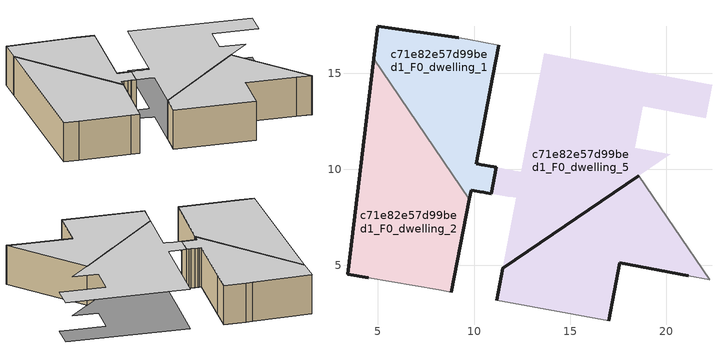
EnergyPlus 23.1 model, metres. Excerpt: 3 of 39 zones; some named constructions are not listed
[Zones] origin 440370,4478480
c71e82e57d99bed1_F0_dwelling_1
 floor ground (EU_floor_Construction): 10.89,8.73 11.15,10.09 11.02,10.12 10.85,10.15 10.56,10.2 10.39,10.23 10.26,10.25 10.12,10.28 10.97,14.85 11.28,16.46 9.67,16.76 9.21,16.84 4.97,17.44 4.77,15.75 9.76,8.43 9.85,8.91 10.01,8.88 10.3,8.83 10.52,8.8 10.6,8.78 z0
 wall outside (EU_wall_Construction): 4.77,15.75 4.97,17.44 9.21,16.84 / 11.28,16.46 10.97,14.85 10.12,10.28 10.26,10.25 10.39,10.23 10.56,10.2 10.85,10.15 11.02,10.12 11.15,10.09 10.89,8.73 10.6,8.78 10.52,8.8 10.3,8.83 10.01,8.88 9.85,8.91 9.76,8.43 z0:3
 wall adiabatic (EU_wall_Construction): 9.21,16.84 9.67,16.76 11.28,16.46 z0:3
 wall to c71e82e57d99bed1_F0_dwelling_2 (EU_wall_Construction): 9.76,8.43 4.77,15.75 z0:3
 ceiling to c71e82e57d99bed1_F1_dwelling_1 (EU_floor_Construction): 11.28,16.46 10.97,14.85 10.12,10.28 10.26,10.25 10.38,10.23 10.56,10.2 10.85,10.15 11.02,10.12 11.15,10.09 10.89,8.73 10.6,8.78 10.51,8.8 10.3,8.83 10.01,8.88 9.85,8.91 9.76,8.43 4.77,15.75 4.97,17.44 9.21,16.84 9.67,16.76 z3
c71e82e57d99bed1_F0_dwelling_2
 floor ground (EU_floor_Construction): 8.81,3.6 9.76,8.43 4.77,15.75 3.41,4.54 4.49,4.36 8.16,3.72 z0
 wall outside (EU_wall_Construction): 4.49,4.36 3.41,4.54 4.77,15.75 / 9.76,8.43 8.81,3.6 z0:3
 wall adiabatic (EU_wall_Construction): 8.81,3.6 8.16,3.72 4.49,4.36 z0:3
 ceiling to c71e82e57d99bed1_F1_dwelling_2 (EU_floor_Construction): 4.77,15.75 9.76,8.43 8.81,3.6 8.16,3.72 4.49,4.36 3.41,4.54 z3
c71e82e57d99bed1_F0_dwelling_5
 floor ground (EU_floor_Construction): 22.26,4.24 18.57,9.65 15.8,7.77 15.6,7.63 11.49,4.83 11.18,3.18 17.02,2.12 17.58,5.14 21.16,4.45 z0; 18.57,9.65 18.57,9.66 15.6,7.63 15.8,7.77 z0; 18.57,9.65 20.2,10.77 18.36,11.13 18.78,13.29 22.05,12.64 22.06,12.64 22.39,14.39 22.38,14.39 13.65,16.04 12.88,12.06 12.45,9.87 12.31,9.89 12.09,9.93 12.01,9.95 11.71,10 11.47,10.04 11.42,10.05 11.15,10.09 10.89,8.73 11.75,8.58 12.04,8.53 12.2,8.5 11.49,4.83 11.98,5.17 15.6,7.63 18.57,9.66 z0; 15.6,7.63 11.98,5.17 11.49,4.83 z0
 wall outside (EU_wall_Construction): 11.18,3.18 11.49,4.83 18.57,9.66 / 21.16,4.45 17.58,5.14 17.02,2.12 z0:3
 wall adiabatic (EU_wall_Construction): 17.02,2.12 11.18,3.18 z0:3
 wall to c71e82e57d99bed1_F0_dwelling_4 (EU_wall_Construction): 18.57,9.66 22.26,4.24 21.16,4.45 z0:3
 ceiling to c71e82e57d99bed1_F1_dwelling_5 (EU_floor_Construction): 18.57,9.66 18.57,9.65 15.8,7.77 15.6,7.63 z3; 22.38,14.39 22.39,14.39 22.06,12.64 22.05,12.64 18.78,13.29 18.36,11.13 20.2,10.77 18.57,9.65 18.57,9.66 15.6,7.63 11.98,5.17 11.49,4.83 12.2,8.5 12.04,8.53 11.75,8.58 10.89,8.73 11.15,10.09 11.42,10.05 11.47,10.04 11.71,10 12.01,9.95 12.09,9.93 12.31,9.89 12.45,9.87 12.88,12.06 13.65,16.04 z3; 18.57,9.65 22.26,4.24 21.16,4.45 17.58,5.14 17.02,2.12 11.18,3.18 11.49,4.83 15.6,7.63 15.8,7.77 z3; 15.6,7.63 11.49,4.83 11.98,5.17 z3
[SCHEDULE:FILE] Column Number=1; Rows to Skip at Top=0; Number of Hours of Data=8760; Column Separator=Comma; Interpolate to Timestep=No; Minutes per Item=60; Adjust Schedule for Daylight Savings=Yes
Name | File
EU_Step8_GainSchedule_c71e82e57d99bed1_F2_dwelling_4_f000 | ../../schedules/c71e82e57d99bed1/c71e82e57d99bed1_F2_dwelling_4_f000_gain.csv
EU_Step8_GainSchedule_c71e82e57d99bed1_F2_dwelling_5_f000 | ../../schedules/c71e82e57d99bed1/c71e82e57d99bed1_F2_dwelling_5_f000_gain.csv
EU_Step8_GainSchedule_c71e82e57d99bed1_F3_dwelling_0_f000 | ../../schedules/c71e82e57d99bed1/c71e82e57d99bed1_F3_dwelling_0_f000_gain.csv
EU_Step8_GainSchedule_c71e82e57d99bed1_F3_dwelling_1_f000 | ../../schedules/c71e82e57d99bed1/c71e82e57d99bed1_F3_dwelling_1_f000_gain.csv
EU_Step8_GainSchedule_c71e82e57d99bed1_F3_dwelling_2_f000 | ../../schedules/c71e82e57d99bed1/c71e82e57d99bed1_F3_dwelling_2_f000_gain.csv
EU_Step8_GainSchedule_c71e82e57d99bed1_F3_dwelling_3_f000 | ../../schedules/c71e82e57d99bed1/c71e82e57d99bed1_F3_dwelling_3_f000_gain.csv
EU_Step8_GainSchedule_c71e82e57d99bed1_F3_dwelling_4_f000 | ../../schedules/c71e82e57d99bed1/c71e82e57d99bed1_F3_dwelling_4_f000_gain.csv
EU_Step8_GainSchedule_c71e82e57d99bed1_F3_dwelling_5_f000 | ../../schedules/c71e82e57d99bed1/c71e82e57d99bed1_F3_dwelling_5_f000_gain.csv
